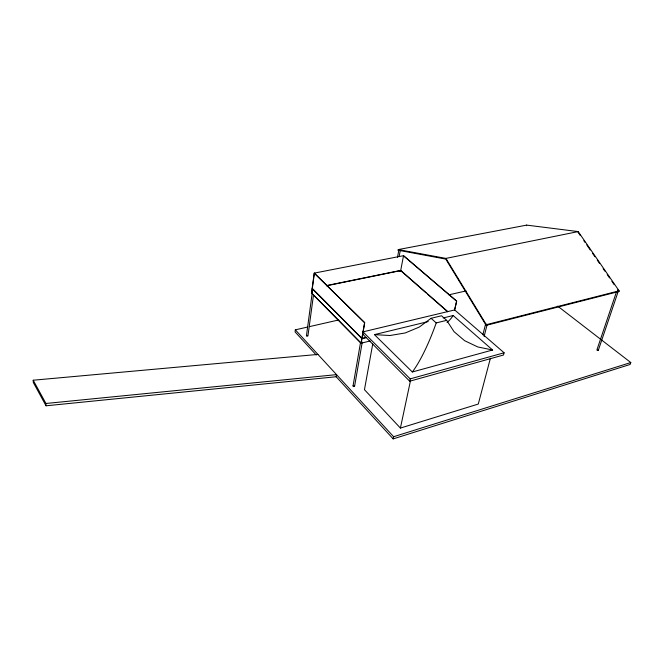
<?xml version="1.0" encoding="UTF-8"?>
<svg xmlns="http://www.w3.org/2000/svg" width="664" height="664" viewBox="0 0 664 664"><rect width="100%" height="100%" fill="white"/><g stroke="black" fill="none" stroke-linecap="round" stroke-linejoin="round"><path stroke-width="1" d="M484.114 336.465L487.177 324.414M485.733 323.667L485.699 324.173M307.457 327.078L295.331 329.842L295.073 331.9L316.263 355.016M362.735 334.116L409.713 381.211L503.486 355.024L504.101 352.783L454.666 309.939L456.707 301.132L403.521 255.681L314.205 273.128L311.524 293.048L361.042 343.213L370.147 340.972M313.466 295.189L307.938 335.909L307.191 336.258L306.444 335.768L312.478 290.965M360.494 342.707L353.041 385.9C352.924 387.079 355.547 386.489 354.186 385.709M557.702 306.146L630.8 362.544L630.094 364.478L393.163 438.887L336.183 376.745L336.523 374.637L45.932 403.48L33.2 380.215L317.931 354.418M361.042 343.213L364.602 322.638L314.205 273.128M364.719 322.613L361.158 343.188L311.698 293.09L314.379 273.17L364.602 322.638M354.584 386.29L362.262 342.093M372.728 344.018L364.461 389.677L400.409 428.072L478.287 404.052L490.422 358.228M398.151 250.228L398.267 249.589L526.676 225.113L578.195 231.587L619.105 290.857L618.898 291.488L486.156 325.36L445.768 259.084L398.151 250.228L400.184 249.838M397.495 257.258L398.815 250.212L399.462 250.062M399.172 256.254L400.317 250.17L398.865 250.278M400.658 270.713L403.521 255.681M393.163 438.887L393.619 436.721L295.331 329.842M409.713 381.211L410.203 378.87L363.009 331.859L454.666 309.939M400.409 428.072L410.543 380.389M454.558 309.963L456.6 301.157L403.496 255.756M306.444 335.768L307.191 335.411M482.869 334.772L485.666 323.816M486.156 325.36L486.33 324.688L445.917 258.404L398.267 249.589M526.519 225.71L526.676 225.113M616.333 292.284L596.936 349.82C596.778 350.741 599.111 350.625 597.974 349.837M598.297 350.343L618.3 291.172M353.041 385.9L353.58 385.61M401.197 271.136L399.753 270.887L401.164 271.252M618.259 291.297L617.238 291.106M492.605 350.003L477.814 346.957L464.667 340.723L454.043 331.668L446.689 320.347L441.535 315.773L431.085 318.297L419.216 327.103L405.181 332.963L389.926 335.519L374.43 334.631L412.327 371.973L492.605 350.003L453.163 315.516L443.203 317.94M393.619 436.721L630.8 362.544M410.203 378.87L504.101 352.783M486.33 324.688L619.105 290.857M412.327 371.973A63.055 13.172 -70.3 0 0 436.223 322.911L446.689 320.347M374.43 334.631L428.255 321.567M365.988 337.461L361.98 338.441L312.321 288.491M365.947 337.694L361.946 338.665L312.287 288.707M309.474 326.622L338.764 319.94M448.847 294.841L466.02 290.932M326.539 285.578L400.699 270.406L447.702 311.557M326.514 285.794L400.658 270.613L426.08 292.874M445.917 258.404L578.195 231.587M33.2 380.215L33.325 382.489L46.04 405.787L336.183 376.745M400.126 271.46C402.417 272.049 399.969 269.385 399.753 271.202M486.48 324.895L485.791 324.364M427.624 294.227L447.652 311.773M431.085 318.297L436.223 322.911M578.004 232.217L580.336 235.604M583.847 240.683L585.017 242.377M586.769 244.916L590.271 249.996M592.603 253.382L594.944 256.769M597.285 260.155L599.617 263.542M603.119 268.621L604.879 271.161M607.211 274.547L609.552 277.934M611.884 281.32L614.225 284.707M617.727 289.786L618.898 291.488M45.932 403.48L46.04 405.787M453.163 315.516A57.378 10.79 -71 0 1 447.021 322.355"/></g></svg>
